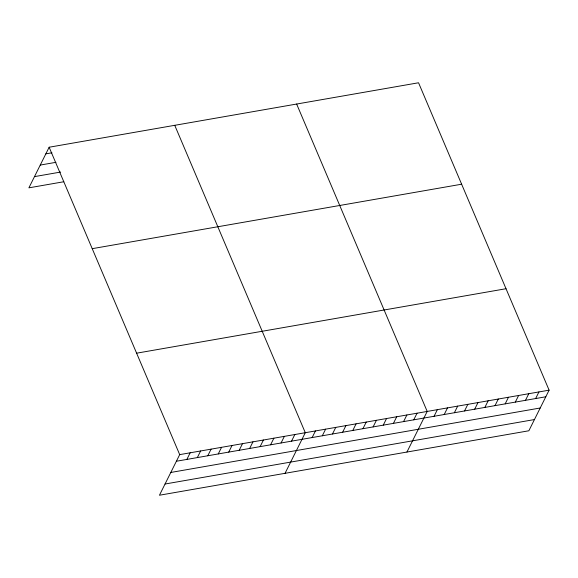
<?xml version="1.0" encoding="UTF-8"?>
<svg xmlns="http://www.w3.org/2000/svg" width="578" height="578" viewBox="0 0 578 578"><rect width="100%" height="100%" fill="white"/><g stroke="black" fill="none" stroke-linecap="round" stroke-linejoin="round"><path stroke-width="0.87" d="M49.144 147.231L179.693 454.626L159.449 495.23L528.856 430.769L549.1 390.164L418.551 82.77L49.144 147.231L28.9 187.836L63.79 181.752M186.86 459.416L190.162 452.798M197.329 457.588L200.631 450.97M207.798 455.767L211.093 449.142M218.26 453.94L221.562 447.321M228.729 452.112L232.031 445.494M239.198 450.284L242.493 443.666M249.66 448.456L252.962 441.838M260.129 446.635L263.431 440.017M270.591 444.807L273.893 438.189M281.06 442.979L284.362 436.361M291.529 441.151L294.831 434.533M285.048 473.317L305.292 432.705L174.744 125.31M312.149 437.553L315.451 430.935M322.307 435.783L325.609 429.165M332.466 434.006L335.767 427.388M342.631 432.236L345.926 425.618M352.79 430.465L356.084 423.847M362.948 428.688L366.242 422.07M373.106 426.918L376.401 420.3M383.265 425.148L386.559 418.523M393.423 423.371L396.718 416.752M403.581 421.6L406.883 414.982M413.74 419.823L417.041 413.205M406.948 452.039L427.2 411.435L296.644 104.04M434.056 416.283L437.358 409.665M444.215 414.505L447.517 407.887M454.373 412.735L457.675 406.117M464.531 410.965L467.833 404.347M474.69 409.188L477.992 402.57M484.848 407.418L488.15 400.8M495.006 405.648L498.308 399.022M505.165 403.87L508.467 397.252M515.323 402.1L518.625 395.482M525.481 400.33L528.783 393.705M535.64 398.553L538.942 391.935M45.843 153.849L51.948 152.787M40.25 165.07L55.95 162.324M34.492 176.622L60.661 172.056M92.227 248.67L461.634 184.209M136.618 353.187L506.017 288.725M179.693 454.626L549.1 390.164M176.398 461.244L545.798 396.783M170.806 472.457L540.206 407.996M165.041 484.017L534.448 419.556"/></g></svg>
